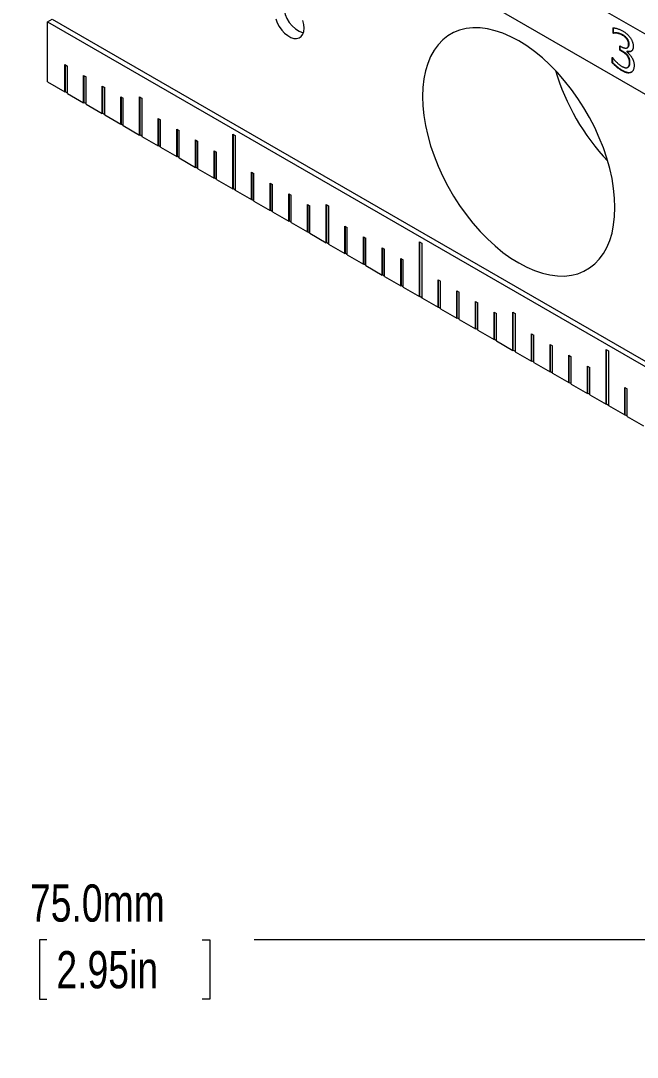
# Model space of a CAD drawing. Header units: millimetres. Extents: x 2 to 278, y 1 to 215.
# Drawn here: x 179.3 to 214.3, y 126.1 to 185.1 of the extents above; entities that cross this region are included whole.
import ezdxf

# ---------------------------------------------------------------- set-up
doc = ezdxf.new("R2010")
doc.units = ezdxf.units.MM
doc.styles.add('SLDTEXTSTYLE0', font='TXT', dxfattribs={"width": 0.75})
doc.dimstyles.new('SLDDIMSTYLE0', dxfattribs={"dimtxt": 2.116667, "dimasz": 3.175, "dimexe": 0, "dimexo": 0.0625, "dimgap": 0.529167, "dimtad": 0, "dimtih": 1, "dimtoh": 1, "dimdec": 1, "dimlfac": 0.666667, "dimrnd": 1e-09, "dimzin": 4, "dimdsep": 46, "dimtxsty": 'SLDTEXTSTYLE0', "dimsah": 1, "dimcen": 0.09, "dimadec": 0, "dimazin": 1, "dimtfac": 1, "dimtdec": 1, "dimtofl": 0, "dimtmove": 0, "dimatfit": 3, "dimfxl": 1, "dimfrac": 2, "dimtolj": 1, "dimtzin": 12, "dimarcsym": 0})

# ---------------------------------------------------------------- blocks, each defined once
blk = doc.blocks.new('_D_2')
at = {"color": 7, "linetype": 'Continuous', "lineweight": 0}
for p, q in [((128.907, 100.072), (128.907, 134.58)), ((241.407, 100.072), (241.407, 134.58)), ((128.907, 132.802), (177.786, 132.802)), ((180.742, 132.802), (180.313, 132.802)), ((180.313, 132.802), (180.313, 129.439)), ((189.572, 132.802), (190.001, 132.802)), ((190.001, 132.802), (190.001, 129.439)), ((241.407, 132.802), (192.528, 132.802)), ((180.313, 129.439), (180.742, 129.439)), ((190.001, 129.439), (189.572, 129.439))]:
    blk.add_line(p, q, dxfattribs=at)
for points in [[(128.907, 132.802), (132.082, 132.294), (132.082, 133.31)], [(241.407, 132.802), (238.232, 133.31), (238.232, 132.294)]]:
    blk.add_solid(points, dxfattribs=at)
at = {"color": 7, "linetype": 'Continuous', "lineweight": 0, "char_height": 2.1167, "attachment_point": 1, "style": 'SLDTEXTSTYLE0'}
for s, insert in [('75.0mm', (179.775, 135.96)), ('2.95in', (181.278, 132.167))]:
    blk.add_mtext(s, dxfattribs=dict(at, insert=insert))

msp = doc.modelspace()

# ---------------------------------------------------------------- linework, layer by layer
at = {"color": 7, "linetype": 'Continuous', "lineweight": 0}
for p, q in [((180.773, 203.94), (260.323, 158.017)), ((180.773, 200.518), (260.323, 154.595)), ((180.773, 185.025), (181.043, 185.18)), ((181.043, 185.18), (260.592, 139.257)), ((180.773, 181.603), (180.773, 185.025)), ((180.773, 185.025), (260.323, 139.102)), ((212.923, 184.372), (212.923, 184.676)), ((212.95, 184.387), (212.95, 184.692)), ((212.923, 184.372), (212.95, 184.387)), ((212.936, 184.365), (212.923, 184.372)), ((212.936, 184.365), (212.963, 184.38)), ((212.963, 184.38), (212.95, 184.387)), ((213.443, 184.265), (213.47, 184.28)), ((213.697, 184.049), (213.724, 184.064)), ((213.305, 183.655), (213.392, 183.605)), ((213.305, 183.407), (213.305, 183.655)), ((213.305, 183.407), (213.332, 183.423)), ((213.419, 183.341), (213.305, 183.407)), ((213.332, 183.423), (213.332, 183.64)), ((213.446, 183.357), (213.332, 183.423)), ((213.419, 183.341), (213.446, 183.357)), ((213.723, 183.538), (213.757, 183.558)), ((213.806, 183.742), (213.833, 183.758)), ((212.875, 182.994), (212.894, 182.983)), ((212.875, 182.69), (212.875, 182.994)), ((212.902, 182.705), (212.902, 182.974)), ((213.705, 183.33), (213.732, 183.345)), ((213.705, 183.33), (213.705, 183.309)), ((213.733, 183.081), (213.759, 183.097)), ((181.767, 182.585), (181.901, 182.507)), ((181.767, 181.029), (181.767, 182.585)), ((181.794, 181.045), (181.794, 182.569)), ((181.901, 180.951), (181.901, 182.507)), ((212.875, 182.69), (212.902, 182.705)), ((213.433, 182.23), (213.46, 182.246)), ((213.74, 182.423), (213.767, 182.439)), ((213.854, 182.696), (213.881, 182.712)), ((180.773, 181.603), (181.767, 181.029)), ((182.827, 181.972), (182.962, 181.895)), ((182.827, 180.417), (182.827, 181.972)), ((182.854, 180.432), (182.854, 181.957)), ((182.962, 180.339), (182.962, 181.895)), ((181.794, 181.045), (181.767, 181.029)), ((181.794, 181.045), (181.901, 180.983)), ((183.888, 181.36), (184.023, 181.282)), ((183.888, 179.805), (183.888, 181.36)), ((183.915, 179.82), (183.915, 181.345)), ((184.023, 179.727), (184.023, 181.282)), ((181.901, 180.951), (182.827, 180.417)), ((182.854, 180.432), (182.827, 180.417)), ((182.854, 180.432), (182.962, 180.37)), ((184.949, 180.748), (185.083, 180.67)), ((184.949, 179.192), (184.949, 180.748)), ((184.976, 179.208), (184.976, 180.732)), ((185.083, 179.114), (185.083, 180.67)), ((186.009, 180.758), (186.144, 180.68)), ((186.009, 178.58), (186.009, 180.758)), ((186.036, 178.595), (186.036, 180.742)), ((186.144, 180.68), (186.144, 178.502)), ((182.962, 180.339), (183.888, 179.805)), ((183.915, 179.82), (183.888, 179.805)), ((183.915, 179.82), (184.023, 179.758)), ((184.023, 179.727), (184.949, 179.192)), ((187.07, 179.523), (187.205, 179.445)), ((187.07, 177.968), (187.07, 179.523)), ((187.097, 177.983), (187.097, 179.508)), ((187.205, 177.89), (187.205, 179.445)), ((184.976, 179.208), (184.949, 179.192)), ((184.976, 179.208), (185.083, 179.146)), ((185.083, 179.114), (186.009, 178.58)), ((188.131, 178.911), (188.265, 178.833)), ((188.131, 177.355), (188.131, 178.911)), ((188.158, 177.371), (188.158, 178.895)), ((188.265, 177.278), (188.265, 178.833)), ((186.036, 178.595), (186.009, 178.58)), ((186.036, 178.595), (186.144, 178.533)), ((186.144, 178.502), (187.07, 177.968)), ((189.191, 178.299), (189.326, 178.221)), ((189.191, 176.743), (189.191, 178.299)), ((189.218, 176.759), (189.218, 178.283)), ((189.326, 176.665), (189.326, 178.221)), ((191.313, 178.629), (191.447, 178.552)), ((191.313, 175.518), (191.313, 178.629)), ((191.34, 175.534), (191.34, 178.614)), ((191.447, 178.552), (191.447, 175.441)), ((187.097, 177.983), (187.07, 177.968)), ((187.097, 177.983), (187.205, 177.921)), ((187.205, 177.89), (188.131, 177.355)), ((190.252, 177.686), (190.387, 177.608)), ((190.252, 176.131), (190.252, 177.686)), ((190.279, 176.146), (190.279, 177.671)), ((190.387, 176.053), (190.387, 177.608)), ((188.158, 177.371), (188.131, 177.355)), ((188.158, 177.371), (188.265, 177.309)), ((188.265, 177.278), (189.191, 176.743)), ((189.218, 176.759), (189.191, 176.743)), ((189.218, 176.759), (189.326, 176.696)), ((189.326, 176.665), (190.252, 176.131)), ((192.373, 176.462), (192.508, 176.384)), ((192.373, 174.906), (192.373, 176.462)), ((192.4, 174.922), (192.4, 176.446)), ((192.508, 174.828), (192.508, 176.384)), ((190.279, 176.146), (190.252, 176.131)), ((190.279, 176.146), (190.387, 176.084)), ((190.387, 176.053), (191.313, 175.518)), ((193.434, 175.849), (193.569, 175.772)), ((193.434, 174.294), (193.434, 175.849)), ((193.461, 174.309), (193.461, 175.834)), ((193.569, 174.216), (193.569, 175.772)), ((191.34, 175.534), (191.313, 175.518)), ((191.34, 175.534), (191.447, 175.472)), ((191.447, 175.441), (192.373, 174.906)), ((194.495, 175.237), (194.629, 175.159)), ((194.495, 173.681), (194.495, 175.237)), ((194.522, 173.697), (194.522, 175.221)), ((194.629, 173.604), (194.629, 175.159)), ((192.4, 174.922), (192.373, 174.906)), ((192.4, 174.922), (192.508, 174.859)), ((192.508, 174.828), (193.434, 174.294)), ((195.555, 174.625), (195.69, 174.547)), ((195.555, 173.069), (195.555, 174.625)), ((195.582, 173.085), (195.582, 174.609)), ((195.69, 172.991), (195.69, 174.547)), ((196.616, 174.635), (196.751, 174.557)), ((196.616, 172.457), (196.616, 174.635)), ((196.643, 172.472), (196.643, 174.619)), ((196.751, 174.557), (196.751, 172.379)), ((193.461, 174.309), (193.434, 174.294)), ((193.461, 174.309), (193.569, 174.247)), ((193.569, 174.216), (194.495, 173.681)), ((194.522, 173.697), (194.495, 173.681)), ((194.522, 173.697), (194.629, 173.635)), ((194.629, 173.604), (195.555, 173.069)), ((197.677, 173.4), (197.811, 173.322)), ((197.677, 171.845), (197.677, 173.4)), ((197.704, 171.86), (197.704, 173.385)), ((195.582, 173.085), (195.555, 173.069)), ((195.582, 173.085), (195.69, 173.023)), ((195.69, 172.991), (196.616, 172.457)), ((197.811, 171.767), (197.811, 173.322)), ((198.737, 172.788), (198.872, 172.71)), ((198.737, 171.232), (198.737, 172.788)), ((198.764, 171.248), (198.764, 172.772)), ((196.643, 172.472), (196.616, 172.457)), ((196.643, 172.472), (196.751, 172.41)), ((196.751, 172.379), (197.677, 171.845)), ((198.872, 171.154), (198.872, 172.71)), ((199.798, 172.175), (199.933, 172.098)), ((199.798, 170.62), (199.798, 172.175)), ((199.825, 170.636), (199.825, 172.16)), ((201.919, 172.506), (202.054, 172.429)), ((201.919, 169.395), (201.919, 172.506)), ((201.946, 169.411), (201.946, 172.491)), ((202.054, 172.429), (202.054, 169.318)), ((197.704, 171.86), (197.677, 171.845)), ((197.704, 171.86), (197.811, 171.798)), ((197.811, 171.767), (198.737, 171.232)), ((199.933, 170.542), (199.933, 172.098)), ((200.859, 171.563), (200.993, 171.485)), ((200.859, 170.008), (200.859, 171.563)), ((198.764, 171.248), (198.737, 171.232)), ((198.764, 171.248), (198.872, 171.186)), ((198.872, 171.154), (199.798, 170.62)), ((200.886, 170.023), (200.886, 171.548)), ((200.993, 169.93), (200.993, 171.485)), ((199.825, 170.636), (199.798, 170.62)), ((199.825, 170.636), (199.933, 170.573)), ((199.933, 170.542), (200.859, 170.008)), ((200.886, 170.023), (200.859, 170.008)), ((200.886, 170.023), (200.993, 169.961)), ((200.993, 169.93), (201.919, 169.395)), ((202.98, 170.339), (203.115, 170.261)), ((202.98, 168.783), (202.98, 170.339)), ((203.007, 168.799), (203.007, 170.323)), ((203.115, 168.705), (203.115, 170.261)), ((201.946, 169.411), (201.919, 169.395)), ((201.946, 169.411), (202.054, 169.349)), ((202.054, 169.318), (202.98, 168.783)), ((204.041, 169.726), (204.175, 169.648)), ((204.041, 168.171), (204.041, 169.726)), ((204.068, 168.186), (204.068, 169.711)), ((204.175, 168.093), (204.175, 169.648)), ((203.007, 168.799), (202.98, 168.783)), ((203.007, 168.799), (203.115, 168.736)), ((203.115, 168.705), (204.041, 168.171)), ((205.101, 169.114), (205.236, 169.036)), ((205.101, 167.558), (205.101, 169.114)), ((205.128, 167.574), (205.128, 169.098)), ((205.236, 167.481), (205.236, 169.036)), ((204.068, 168.186), (204.041, 168.171)), ((204.068, 168.186), (204.175, 168.124)), ((204.175, 168.093), (205.101, 167.558)), ((206.162, 168.502), (206.297, 168.424)), ((206.162, 166.946), (206.162, 168.502)), ((206.189, 166.962), (206.189, 168.486)), ((206.297, 166.868), (206.297, 168.424)), ((207.223, 168.512), (207.357, 168.434)), ((207.223, 166.334), (207.223, 168.512)), ((207.25, 166.349), (207.25, 168.496)), ((207.357, 168.434), (207.357, 166.256)), ((205.128, 167.574), (205.101, 167.558)), ((205.128, 167.574), (205.236, 167.512)), ((205.236, 167.481), (206.162, 166.946)), ((206.189, 166.962), (206.162, 166.946)), ((206.189, 166.962), (206.297, 166.899)), ((206.297, 166.868), (207.223, 166.334)), ((208.283, 167.277), (208.418, 167.199)), ((208.283, 165.722), (208.283, 167.277)), ((208.31, 165.737), (208.31, 167.261)), ((208.418, 165.644), (208.418, 167.199)), ((207.25, 166.349), (207.223, 166.334)), ((207.25, 166.349), (207.357, 166.287)), ((207.357, 166.256), (208.283, 165.722)), ((209.344, 166.665), (209.479, 166.587)), ((209.344, 165.109), (209.344, 166.665)), ((209.371, 165.125), (209.371, 166.649)), ((209.479, 165.031), (209.479, 166.587)), ((212.526, 166.383), (212.661, 166.306)), ((212.526, 163.272), (212.526, 166.383)), ((212.553, 163.288), (212.553, 166.368)), ((212.661, 166.306), (212.661, 163.195)), ((208.31, 165.737), (208.283, 165.722)), ((208.31, 165.737), (208.418, 165.675)), ((210.405, 166.052), (210.539, 165.975)), ((210.405, 164.497), (210.405, 166.052)), ((210.431, 164.512), (210.431, 166.037)), ((210.539, 164.419), (210.539, 165.975)), ((208.418, 165.644), (209.344, 165.109)), ((209.371, 165.125), (209.344, 165.109)), ((209.371, 165.125), (209.479, 165.063)), ((211.465, 165.44), (211.6, 165.362)), ((211.465, 163.885), (211.465, 165.44)), ((211.492, 163.9), (211.492, 165.425)), ((211.6, 163.807), (211.6, 165.362)), ((209.479, 165.031), (210.405, 164.497)), ((210.431, 164.512), (210.405, 164.497)), ((210.431, 164.512), (210.539, 164.45)), ((210.539, 164.419), (211.465, 163.885)), ((211.492, 163.9), (211.465, 163.885)), ((211.492, 163.9), (211.6, 163.838)), ((213.587, 164.215), (213.721, 164.138)), ((213.587, 162.66), (213.587, 164.215)), ((213.613, 162.676), (213.613, 164.2)), ((213.721, 162.582), (213.721, 164.138)), ((211.6, 163.807), (212.526, 163.272)), ((212.553, 163.288), (212.526, 163.272)), ((212.553, 163.288), (212.661, 163.226)), ((212.661, 163.195), (213.587, 162.66)), ((213.613, 162.676), (213.587, 162.66)), ((213.613, 162.676), (213.721, 162.613)), ((213.721, 162.582), (214.647, 162.048))]:
    msp.add_line(p, q, dxfattribs=at)
at = {"color": 7, "linetype": 'Continuous', "lineweight": 0, "flags": 128}
for points in [[(193.744, 185.199), (193.832, 184.972), (193.95, 184.753), (194.092, 184.551), (194.253, 184.376), (194.425, 184.234), (194.601, 184.133), (194.773, 184.076), (194.934, 184.065), (195.077, 184.103), (195.194, 184.186), (195.282, 184.311), (195.337, 184.473), (195.355, 184.664), (195.337, 184.877), (195.282, 185.102)], [(202.09, 180.776), (202.109, 180.244), (202.165, 179.694), (202.258, 179.129), (202.387, 178.555), (202.551, 177.973), (202.75, 177.39), (202.981, 176.808), (203.244, 176.231), (203.536, 175.665), (203.855, 175.111), (204.2, 174.574), (204.568, 174.059), (204.956, 173.567), (205.362, 173.104), (205.784, 172.671), (206.217, 172.272), (206.659, 171.909), (207.108, 171.586), (207.559, 171.304), (208.011, 171.065), (208.459, 170.87), (208.902, 170.722), (209.335, 170.621), (209.756, 170.567), (210.162, 170.562), (210.551, 170.605), (210.918, 170.696), (211.263, 170.834), (211.583, 171.019), (211.875, 171.249), (212.138, 171.522), (212.369, 171.837), (212.568, 172.191), (212.732, 172.582), (212.861, 173.008), (212.954, 173.465), (213.01, 173.951), (213.028, 174.462), (213.01, 174.994), (212.954, 175.544), (212.861, 176.109), (212.732, 176.684), (212.568, 177.265), (212.369, 177.848), (212.138, 178.43), (211.875, 179.007), (211.583, 179.573), (211.263, 180.127), (210.918, 180.664), (210.551, 181.179), (210.162, 181.671), (209.756, 182.134), (209.335, 182.567), (208.902, 182.966), (208.459, 183.329), (208.011, 183.652), (207.559, 183.934), (207.108, 184.174), (206.659, 184.368), (206.217, 184.516), (205.784, 184.617), (205.362, 184.671), (204.956, 184.676), (204.568, 184.633), (204.2, 184.542), (203.855, 184.404), (203.536, 184.219), (203.244, 183.989), (202.981, 183.716), (202.75, 183.401), (202.551, 183.047), (202.387, 182.656), (202.258, 182.23), (202.165, 181.773), (202.109, 181.287), (202.09, 180.776)]]:
    msp.add_lwpolyline(points, dxfattribs=at)
at = {"color": 7, "linetype": 'Continuous', "lineweight": 0}
for centre, radius, start, end in [((195.859, 185.942), 1.649, 179.82662, 250.67667), ((222.052, 185.986), 12.959, 196.72025, 223.27437)]:
    msp.add_arc(centre, radius, start, end, dxfattribs=at)
for points, knots in [([(212.923, 184.676), (212.939, 184.675), (212.973, 184.674), (213.03, 184.665), (213.093, 184.651), (213.163, 184.633), (213.236, 184.609), (213.309, 184.58), (213.381, 184.547), (213.429, 184.521), (213.452, 184.507)], [0, 0, 0, 0, 0.097197, 0.206522, 0.328964, 0.463287, 0.6023, 0.738466, 0.870204, 1, 1, 1, 1]), ([(213.443, 184.265), (213.423, 184.276), (213.381, 184.299), (213.319, 184.325), (213.254, 184.346), (213.188, 184.362), (213.123, 184.372), (213.058, 184.377), (212.996, 184.374), (212.956, 184.368), (212.936, 184.365)], [0, 0, 0, 0, 0.111802, 0.228626, 0.349932, 0.4776, 0.60761, 0.737895, 0.868372, 1, 1, 1, 1]), ([(213.47, 184.28), (213.45, 184.292), (213.408, 184.314), (213.346, 184.34), (213.281, 184.361), (213.215, 184.378), (213.15, 184.387), (213.085, 184.392), (213.023, 184.39), (212.983, 184.383), (212.963, 184.38)], [0, 0, 0, 0, 0.111802, 0.228626, 0.349932, 0.4776, 0.60761, 0.737895, 0.868372, 1, 1, 1, 1]), ([(213.697, 184.049), (213.688, 184.06), (213.67, 184.083), (213.642, 184.114), (213.612, 184.143), (213.571, 184.18), (213.514, 184.222), (213.467, 184.25), (213.443, 184.265)], [0, 0, 0, 0, 0.118536, 0.236301, 0.354267, 0.472041, 0.722442, 1, 1, 1, 1]), ([(213.452, 184.507), (213.475, 184.494), (213.518, 184.469), (213.581, 184.427), (213.639, 184.384), (213.694, 184.339), (213.746, 184.292), (213.795, 184.242), (213.841, 184.189), (213.87, 184.152), (213.884, 184.133)], [0, 0, 0, 0, 0.147691, 0.286686, 0.417458, 0.540408, 0.658927, 0.77382, 0.887813, 1, 1, 1, 1]), ([(213.724, 184.064), (213.715, 184.076), (213.697, 184.098), (213.669, 184.13), (213.639, 184.159), (213.598, 184.195), (213.541, 184.237), (213.494, 184.266), (213.47, 184.28)], [0, 0, 0, 0, 0.118536, 0.236301, 0.354267, 0.472041, 0.722442, 1, 1, 1, 1]), ([(213.806, 183.742), (213.806, 183.756), (213.805, 183.782), (213.8, 183.822), (213.791, 183.862), (213.778, 183.901), (213.762, 183.94), (213.743, 183.977), (213.722, 184.014), (213.705, 184.037), (213.697, 184.049)], [0, 0, 0, 0, 0.138685, 0.268352, 0.394513, 0.517093, 0.637398, 0.75612, 0.877475, 1, 1, 1, 1]), ([(213.833, 183.758), (213.833, 183.771), (213.832, 183.797), (213.827, 183.838), (213.818, 183.878), (213.805, 183.917), (213.789, 183.956), (213.77, 183.993), (213.749, 184.03), (213.732, 184.053), (213.724, 184.064)], [0, 0, 0, 0, 0.138685, 0.268352, 0.394513, 0.517093, 0.637398, 0.75612, 0.877475, 1, 1, 1, 1]), ([(213.884, 184.133), (213.899, 184.112), (213.928, 184.072), (213.965, 184.009), (213.997, 183.945), (214.023, 183.88), (214.044, 183.815), (214.059, 183.749), (214.067, 183.682), (214.068, 183.639), (214.069, 183.617)], [0, 0, 0, 0, 0.128774, 0.251922, 0.372562, 0.491265, 0.611587, 0.735613, 0.864074, 1, 1, 1, 1]), ([(213.392, 183.605), (213.407, 183.596), (213.437, 183.579), (213.481, 183.559), (213.523, 183.542), (213.562, 183.531), (213.598, 183.523), (213.633, 183.519), (213.664, 183.521), (213.694, 183.526), (213.72, 183.536), (213.744, 183.551), (213.763, 183.571), (213.779, 183.595), (213.792, 183.625), (213.8, 183.66), (213.805, 183.699), (213.806, 183.728), (213.806, 183.742)], [0, 0, 0, 0, 0.077526, 0.150977, 0.220546, 0.288009, 0.352253, 0.413891, 0.474299, 0.533413, 0.591112, 0.646828, 0.702339, 0.758009, 0.815, 0.873666, 0.934922, 1, 1, 1, 1]), ([(213.759, 183.097), (213.75, 183.11), (213.73, 183.136), (213.696, 183.173), (213.66, 183.207), (213.607, 183.252), (213.535, 183.303), (213.476, 183.339), (213.446, 183.357)], [0, 0, 0, 0, 0.108534, 0.219357, 0.33646, 0.459944, 0.721171, 1, 1, 1, 1]), ([(214.069, 183.617), (214.069, 183.602), (214.068, 183.572), (214.063, 183.53), (214.054, 183.493), (214.043, 183.458), (214.027, 183.427), (214.009, 183.4), (213.986, 183.376), (213.961, 183.355), (213.934, 183.339), (213.905, 183.326), (213.875, 183.316), (213.843, 183.311), (213.81, 183.31), (213.777, 183.312), (213.742, 183.319), (213.717, 183.326), (213.705, 183.33)], [0, 0, 0, 0, 0.065036, 0.128053, 0.190342, 0.252169, 0.313898, 0.375927, 0.43934, 0.504626, 0.569636, 0.633459, 0.695488, 0.756688, 0.817544, 0.877904, 0.93876, 1, 1, 1, 1]), ([(213.968, 183.361), (213.967, 183.36), (213.94, 183.331), (213.859, 183.319), (213.774, 183.337), (213.732, 183.345)], [0, 0, 0, 0, 0.025667, 0.51293, 1, 1, 1, 1]), ([(213.749, 183.562), (213.773, 183.579), (213.826, 183.616), (213.831, 183.707), (213.833, 183.758)], [0, 0, 0, 0, 0.442471, 1, 1, 1, 1]), ([(212.894, 182.983), (212.913, 182.958), (212.951, 182.909), (213.011, 182.837), (213.077, 182.768), (213.146, 182.699), (213.217, 182.634), (213.288, 182.576), (213.357, 182.525), (213.403, 182.497), (213.426, 182.483)], [0, 0, 0, 0, 0.116294, 0.2372, 0.36303, 0.495154, 0.627332, 0.755653, 0.878942, 1, 1, 1, 1]), ([(213.733, 183.081), (213.723, 183.094), (213.703, 183.121), (213.669, 183.157), (213.633, 183.192), (213.58, 183.236), (213.508, 183.287), (213.449, 183.323), (213.419, 183.341)], [0, 0, 0, 0, 0.108534, 0.219357, 0.33646, 0.459944, 0.721171, 1, 1, 1, 1]), ([(213.705, 183.309), (213.716, 183.301), (213.738, 183.283), (213.772, 183.253), (213.807, 183.218), (213.845, 183.18), (213.882, 183.14), (213.917, 183.097), (213.949, 183.054), (213.968, 183.025), (213.978, 183.01)], [0, 0, 0, 0, 0.105868, 0.222445, 0.347448, 0.482345, 0.61944, 0.752141, 0.877881, 1, 1, 1, 1]), ([(213.854, 182.696), (213.854, 182.715), (213.853, 182.751), (213.847, 182.806), (213.837, 182.859), (213.823, 182.908), (213.805, 182.955), (213.784, 183), (213.76, 183.042), (213.742, 183.068), (213.733, 183.081)], [0, 0, 0, 0, 0.155754, 0.29967, 0.431789, 0.554287, 0.669526, 0.781586, 0.890796, 1, 1, 1, 1]), ([(213.881, 182.712), (213.881, 182.73), (213.88, 182.767), (213.874, 182.822), (213.864, 182.874), (213.85, 182.924), (213.832, 182.971), (213.811, 183.015), (213.787, 183.058), (213.769, 183.084), (213.759, 183.097)], [0, 0, 0, 0, 0.155754, 0.29967, 0.431789, 0.554287, 0.669526, 0.781586, 0.890796, 1, 1, 1, 1]), ([(213.978, 183.01), (213.988, 182.994), (214.008, 182.96), (214.034, 182.907), (214.058, 182.851), (214.079, 182.793), (214.096, 182.731), (214.108, 182.666), (214.115, 182.597), (214.116, 182.551), (214.117, 182.526)], [0, 0, 0, 0, 0.10594, 0.213787, 0.324066, 0.439202, 0.56173, 0.694269, 0.840432, 1, 1, 1, 1]), ([(213.433, 182.23), (213.407, 182.246), (213.355, 182.277), (213.278, 182.33), (213.201, 182.388), (213.125, 182.45), (213.054, 182.513), (212.988, 182.574), (212.929, 182.632), (212.893, 182.671), (212.875, 182.69)], [0, 0, 0, 0, 0.136462, 0.271484, 0.407441, 0.542996, 0.673291, 0.792683, 0.901568, 1, 1, 1, 1]), ([(213.46, 182.246), (213.434, 182.262), (213.382, 182.292), (213.305, 182.346), (213.228, 182.403), (213.152, 182.466), (213.081, 182.529), (213.015, 182.59), (212.956, 182.647), (212.92, 182.687), (212.902, 182.705)], [0, 0, 0, 0, 0.136462, 0.271484, 0.407441, 0.542996, 0.673291, 0.792683, 0.901568, 1, 1, 1, 1]), ([(213.426, 182.483), (213.439, 182.475), (213.467, 182.46), (213.508, 182.443), (213.551, 182.427), (213.595, 182.416), (213.637, 182.408), (213.675, 182.407), (213.71, 182.411), (213.73, 182.419), (213.74, 182.423)], [0, 0, 0, 0, 0.11941, 0.244121, 0.372403, 0.50749, 0.640976, 0.766531, 0.88611, 1, 1, 1, 1]), ([(213.938, 182.139), (213.922, 182.132), (213.89, 182.118), (213.835, 182.108), (213.777, 182.107), (213.715, 182.116), (213.649, 182.132), (213.58, 182.157), (213.508, 182.189), (213.458, 182.217), (213.433, 182.23)], [0, 0, 0, 0, 0.1181498, 0.2361854, 0.3557558, 0.4770948, 0.6018811, 0.7304223, 0.86283, 1, 1, 1, 1]), ([(213.965, 182.155), (213.949, 182.148), (213.917, 182.134), (213.862, 182.124), (213.804, 182.123), (213.742, 182.131), (213.676, 182.148), (213.607, 182.172), (213.535, 182.205), (213.485, 182.232), (213.46, 182.246)], [0, 0, 0, 0, 0.1181498, 0.2361854, 0.3557558, 0.4770948, 0.6018811, 0.7304223, 0.86283, 1, 1, 1, 1]), ([(213.74, 182.423), (213.749, 182.429), (213.767, 182.439), (213.79, 182.461), (213.81, 182.486), (213.827, 182.516), (213.839, 182.551), (213.848, 182.592), (213.853, 182.641), (213.854, 182.677), (213.854, 182.696)], [0, 0, 0, 0, 0.121772, 0.23884, 0.352829, 0.466269, 0.582773, 0.709745, 0.848399, 1, 1, 1, 1]), ([(213.767, 182.439), (213.776, 182.444), (213.794, 182.455), (213.817, 182.477), (213.837, 182.502), (213.854, 182.531), (213.866, 182.566), (213.875, 182.608), (213.88, 182.657), (213.881, 182.693), (213.881, 182.712)], [0, 0, 0, 0, 0.121772, 0.23884, 0.352829, 0.466269, 0.582773, 0.709745, 0.848399, 1, 1, 1, 1]), ([(214.117, 182.526), (214.116, 182.502), (214.115, 182.455), (214.106, 182.39), (214.091, 182.331), (214.071, 182.279), (214.045, 182.234), (214.015, 182.195), (213.979, 182.163), (213.952, 182.147), (213.938, 182.139)], [0, 0, 0, 0, 0.134031, 0.262893, 0.388963, 0.513308, 0.636228, 0.756857, 0.878011, 1, 1, 1, 1])]:
    msp.add_open_spline(points, degree=3, knots=knots, dxfattribs=at)

# ---------------------------------------------------------------- dimensions: what is measured, and where the dimension line sits
dim = msp.add_linear_dim(base=(241.407, 132.802), p1=(128.907, 98.802), p2=(241.407, 98.802), dimstyle='SLDDIMSTYLE0', dxfattribs=at)
dim.commit()
dim.dimension.update_dxf_attribs({"geometry": '_D_2', "text_midpoint": (185.157, 132.802), "dimtype": 160})

doc.saveas('drawing.dxf')
